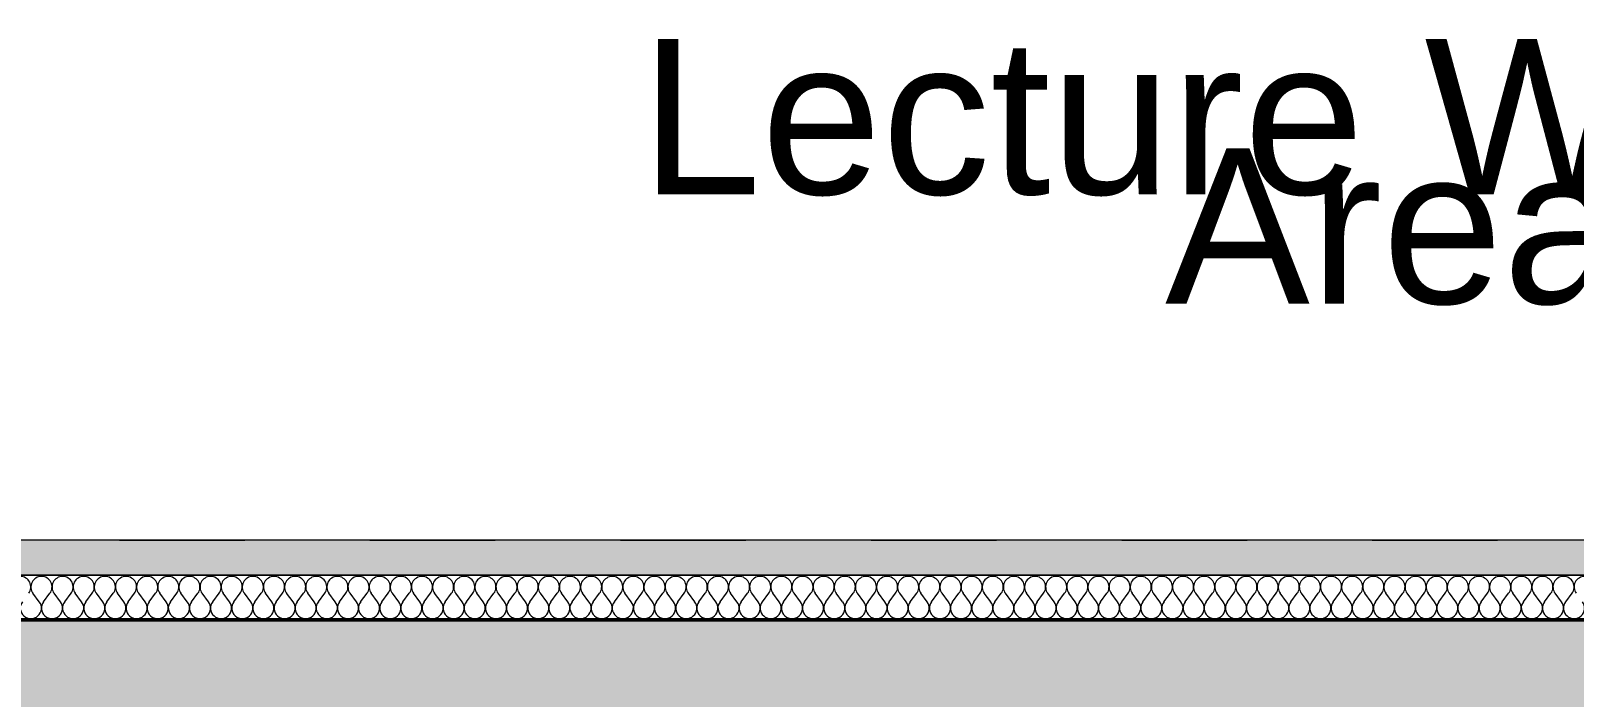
# Model space of a CAD drawing. Header units: millimetres. Extents: x -48147 to 1468943, y -496296 to 18123.
# Drawn here: x 1404650 to 1408126, y -491650 to -490147 of the extents above; entities that cross this region are included whole.
import ezdxf

# ---------------------------------------------------------------- set-up
doc = ezdxf.new("R2010")
doc.units = ezdxf.units.MM
doc.header["$MEASUREMENT"] = 0
doc.linetypes.add('Dashed', pattern=[2822.222233, 1411.111116, -1411.111116])
doc.linetypes.add('Wipeout_Contour', pattern=[1000, 0, -1000])
for name, color, linetype, lineweight, true_color in [('0_Pen_No__105', 7, 'Continuous', 15, 0xa6a6a6), ('A-230-M_FLOOR.IFC Import_Pen_No__109', 7, 'Continuous', 15, 0xa6a6a6), ('A-230-M_FLOOR.IFC Import_Pen_No__29', 7, 'Continuous', 50, 0x2a2a2a), ('New_A-20-M_Floor_Slab_Pen_No__107', 7, 'Continuous', 15, 0xa6a6a6), ('New_A-20-M_Floor_Slab_Pen_No__109', 7, 'Continuous', 15, 0xa6a6a6), ('New_A-20-M_Floor_Slab_Pen_No__162', 7, 'Continuous', 0, 0xe47200)]:
    doc.layers.add(name, color=color, linetype=linetype, lineweight=lineweight, true_color=true_color)
doc.layers.add('A-230-M_FLOOR.IFC Import', color=7, linetype='Continuous')
doc.layers.add('New_A-20-M_Floor_Slab', color=7, linetype='Continuous')
doc.layers.add('A-95-P_Text_1_50_GA_Pen_No__1', color=7, linetype='Continuous', lineweight=13)
doc.layers.add('New_A-20-M_Floor_Slab_Pen_No__1', color=7, linetype='Continuous', lineweight=13)
doc.styles.add('GENERATED_STYLE_2', font='')
doc.styles.get('GENERATED_STYLE_2').set_extended_font_data('Swis721 BT')
pattern_1 = [(0, (1411454.5, -491295.5), (0, 779.423), [48.75, -401.25]), (0, (1411679.5, -490905.8), (0, 779.423), [48.75, -401.25]), (60, (1411454.5, -491295.5), (-675, 389.71), [48.75, -401.25]), (60, (1411904.5, -491295.5), (-675, 389.71), [48.75, -401.25]), (120, (1411503.2, -491295.5), (675, 389.71), [48.75, -401.25]), (120, (1411953.2, -491295.5), (675, 389.71), [48.75, -401.25]), (0, (1411454.48, -491220.52), (0, 150), [0, -150, 0, -225]), (45, (1411529.48, -491220.52), (-106.066, 106.066), [0, -112.5, 0, -187.5])]

# ---------------------------------------------------------------- blocks, each defined once
blk = doc.blocks.new('*X445', base_point=(1411454.5, -491295.5))
at = {"layer": 'New_A-20-M_Floor_Slab_Pen_No__107', "linetype": 'Continuous'}
for p, q in [((1404669.2, -491434.5), (1404654.9, -491415.5)), ((1404678.7, -491434.5), (1404693, -491415.5)), ((1404716.8, -491434.5), (1404702.5, -491415.5)), ((1404726.3, -491434.5), (1404740.6, -491415.5)), ((1404764.4, -491434.5), (1404750.1, -491415.5)), ((1404774, -491434.5), (1404788.2, -491415.5)), ((1404812.1, -491434.5), (1404797.8, -491415.5)), ((1404821.6, -491434.5), (1404835.9, -491415.5)), ((1404859.7, -491434.5), (1404845.4, -491415.5)), ((1404869.2, -491434.5), (1404883.5, -491415.5)), ((1404907.3, -491434.5), (1404893, -491415.5)), ((1404916.8, -491434.5), (1404931.1, -491415.5)), ((1404954.9, -491434.5), (1404940.6, -491415.5)), ((1404964.4, -491434.5), (1404978.7, -491415.5)), ((1405002.5, -491434.5), (1404988.2, -491415.5)), ((1405012.1, -491434.5), (1405026.3, -491415.5)), ((1405050.1, -491434.5), (1405035.9, -491415.5)), ((1405059.7, -491434.5), (1405074, -491415.5)), ((1405097.8, -491434.5), (1405083.5, -491415.5)), ((1405107.3, -491434.5), (1405121.6, -491415.5)), ((1405145.4, -491434.5), (1405131.1, -491415.5)), ((1405154.9, -491434.5), (1405169.2, -491415.5)), ((1405193, -491434.5), (1405178.7, -491415.5)), ((1405202.5, -491434.5), (1405216.8, -491415.5)), ((1405240.6, -491434.5), (1405226.3, -491415.5)), ((1405250.1, -491434.5), (1405264.4, -491415.5)), ((1405288.2, -491434.5), (1405274, -491415.5)), ((1405297.8, -491434.5), (1405312.1, -491415.5)), ((1405335.9, -491434.5), (1405321.6, -491415.5)), ((1405345.4, -491434.5), (1405359.7, -491415.5)), ((1405383.5, -491434.5), (1405369.2, -491415.5)), ((1405393, -491434.5), (1405407.3, -491415.5)), ((1405431.1, -491434.5), (1405416.8, -491415.5)), ((1405440.6, -491434.5), (1405454.9, -491415.5)), ((1405478.7, -491434.5), (1405464.4, -491415.5)), ((1405488.2, -491434.5), (1405502.5, -491415.5)), ((1405526.3, -491434.5), (1405512.1, -491415.5)), ((1405535.9, -491434.5), (1405550.1, -491415.5)), ((1405574, -491434.5), (1405559.7, -491415.5)), ((1405583.5, -491434.5), (1405597.8, -491415.5)), ((1405621.6, -491434.5), (1405607.3, -491415.5)), ((1405631.1, -491434.5), (1405645.4, -491415.5)), ((1405669.2, -491434.5), (1405654.9, -491415.5)), ((1405678.7, -491434.5), (1405693, -491415.5)), ((1405716.8, -491434.5), (1405702.5, -491415.5)), ((1405726.3, -491434.5), (1405740.6, -491415.5)), ((1405764.4, -491434.5), (1405750.1, -491415.5)), ((1405774, -491434.5), (1405788.2, -491415.5)), ((1405812.1, -491434.5), (1405797.8, -491415.5)), ((1405821.6, -491434.5), (1405835.9, -491415.5)), ((1405859.7, -491434.5), (1405845.4, -491415.5)), ((1405869.2, -491434.5), (1405883.5, -491415.5)), ((1405907.3, -491434.5), (1405893, -491415.5)), ((1405916.8, -491434.5), (1405931.1, -491415.5)), ((1405954.9, -491434.5), (1405940.6, -491415.5)), ((1405964.4, -491434.5), (1405978.7, -491415.5)), ((1406002.5, -491434.5), (1405988.2, -491415.5)), ((1406012.1, -491434.5), (1406026.3, -491415.5)), ((1406050.1, -491434.5), (1406035.9, -491415.5)), ((1406059.7, -491434.5), (1406074, -491415.5)), ((1406097.8, -491434.5), (1406083.5, -491415.5)), ((1406107.3, -491434.5), (1406121.6, -491415.5)), ((1406145.4, -491434.5), (1406131.1, -491415.5)), ((1406154.9, -491434.5), (1406169.2, -491415.5)), ((1406193, -491434.5), (1406178.7, -491415.5)), ((1406202.5, -491434.5), (1406216.8, -491415.5)), ((1406240.6, -491434.5), (1406226.3, -491415.5)), ((1406250.1, -491434.5), (1406264.4, -491415.5)), ((1406288.2, -491434.5), (1406274, -491415.5)), ((1406297.8, -491434.5), (1406312.1, -491415.5)), ((1406335.9, -491434.5), (1406321.6, -491415.5)), ((1406345.4, -491434.5), (1406359.7, -491415.5)), ((1406383.5, -491434.5), (1406369.2, -491415.5)), ((1406393, -491434.5), (1406407.3, -491415.5)), ((1406431.1, -491434.5), (1406416.8, -491415.5)), ((1406440.6, -491434.5), (1406454.9, -491415.5)), ((1406478.7, -491434.5), (1406464.4, -491415.5)), ((1406488.2, -491434.5), (1406502.5, -491415.5)), ((1406526.3, -491434.5), (1406512.1, -491415.5)), ((1406535.9, -491434.5), (1406550.1, -491415.5)), ((1406574, -491434.5), (1406559.7, -491415.5)), ((1406583.5, -491434.5), (1406597.8, -491415.5)), ((1406621.6, -491434.5), (1406607.3, -491415.5)), ((1406631.1, -491434.5), (1406645.4, -491415.5)), ((1406669.2, -491434.5), (1406654.9, -491415.5)), ((1406678.7, -491434.5), (1406693, -491415.5)), ((1406716.8, -491434.5), (1406702.5, -491415.5)), ((1406726.3, -491434.5), (1406740.6, -491415.5)), ((1406764.4, -491434.5), (1406750.1, -491415.5)), ((1406774, -491434.5), (1406788.2, -491415.5)), ((1406812.1, -491434.5), (1406797.8, -491415.5)), ((1406821.6, -491434.5), (1406835.9, -491415.5)), ((1406859.7, -491434.5), (1406845.4, -491415.5)), ((1406869.2, -491434.5), (1406883.5, -491415.5)), ((1406907.3, -491434.5), (1406893, -491415.5)), ((1406916.8, -491434.5), (1406931.1, -491415.5)), ((1406954.9, -491434.5), (1406940.6, -491415.5)), ((1406964.4, -491434.5), (1406978.7, -491415.5)), ((1407002.5, -491434.5), (1406988.2, -491415.5)), ((1407012.1, -491434.5), (1407026.3, -491415.5)), ((1407050.1, -491434.5), (1407035.9, -491415.5)), ((1407059.7, -491434.5), (1407074, -491415.5)), ((1407097.8, -491434.5), (1407083.5, -491415.5)), ((1407107.3, -491434.5), (1407121.6, -491415.5)), ((1407145.4, -491434.5), (1407131.1, -491415.5)), ((1407154.9, -491434.5), (1407169.2, -491415.5)), ((1407193, -491434.5), (1407178.7, -491415.5)), ((1407202.5, -491434.5), (1407216.8, -491415.5)), ((1407240.6, -491434.5), (1407226.3, -491415.5)), ((1407250.1, -491434.5), (1407264.4, -491415.5)), ((1407288.2, -491434.5), (1407274, -491415.5)), ((1407297.8, -491434.5), (1407312.1, -491415.5)), ((1407335.9, -491434.5), (1407321.6, -491415.5)), ((1407345.4, -491434.5), (1407359.7, -491415.5)), ((1407383.5, -491434.5), (1407369.2, -491415.5)), ((1407393, -491434.5), (1407407.3, -491415.5)), ((1407431.1, -491434.5), (1407416.8, -491415.5)), ((1407440.6, -491434.5), (1407454.9, -491415.5)), ((1407478.7, -491434.5), (1407464.4, -491415.5)), ((1407488.2, -491434.5), (1407502.5, -491415.5)), ((1407526.3, -491434.5), (1407512.1, -491415.5)), ((1407535.9, -491434.5), (1407550.1, -491415.5)), ((1407574, -491434.5), (1407559.7, -491415.5)), ((1407583.5, -491434.5), (1407597.8, -491415.5)), ((1407621.6, -491434.5), (1407607.3, -491415.5)), ((1407631.1, -491434.5), (1407645.4, -491415.5)), ((1407669.2, -491434.5), (1407654.9, -491415.5)), ((1407678.7, -491434.5), (1407693, -491415.5)), ((1407716.8, -491434.5), (1407702.5, -491415.5)), ((1407726.3, -491434.5), (1407740.6, -491415.5)), ((1407764.4, -491434.5), (1407750.1, -491415.5)), ((1407774, -491434.5), (1407788.2, -491415.5)), ((1407812.1, -491434.5), (1407797.8, -491415.5)), ((1407821.6, -491434.5), (1407835.9, -491415.5)), ((1407859.7, -491434.5), (1407845.4, -491415.5)), ((1407869.2, -491434.5), (1407883.5, -491415.5)), ((1407907.3, -491434.5), (1407893, -491415.5)), ((1407916.8, -491434.5), (1407931.1, -491415.5)), ((1407954.9, -491434.5), (1407940.6, -491415.5)), ((1407964.4, -491434.5), (1407978.7, -491415.5)), ((1408002.5, -491434.5), (1407988.2, -491415.5)), ((1408012.1, -491434.5), (1408026.3, -491415.5)), ((1408050.1, -491434.5), (1408035.9, -491415.5)), ((1408059.7, -491434.5), (1408074, -491415.5)), ((1408097.8, -491434.5), (1408083.5, -491415.5)), ((1408107.3, -491434.5), (1408121.6, -491415.5))]:
    blk.add_line(p, q, dxfattribs=at)
for centre, start, end in [((1404626.3, -491401.2), 323.1301, 90), ((1404674, -491401.2), 90, 216.8699), ((1404674, -491401.2), 323.1301, 90), ((1404721.6, -491401.2), 90, 216.8699), ((1404721.6, -491401.2), 323.1301, 90), ((1404769.2, -491401.2), 90, 216.8699), ((1404769.2, -491401.2), 323.1301, 90), ((1404816.8, -491401.2), 90, 216.8699), ((1404816.8, -491401.2), 323.1301, 90), ((1404864.4, -491401.2), 90, 216.8699), ((1404864.4, -491401.2), 323.1301, 90), ((1404912.1, -491401.2), 90, 216.8699), ((1404912.1, -491401.2), 323.1301, 90), ((1404959.7, -491401.2), 90, 216.8699), ((1404959.7, -491401.2), 323.1301, 90), ((1405007.3, -491401.2), 90, 216.8699), ((1405007.3, -491401.2), 323.1301, 90), ((1405054.9, -491401.2), 90, 216.8699), ((1405054.9, -491401.2), 323.1301, 90), ((1405102.5, -491401.2), 90, 216.8699), ((1405102.5, -491401.2), 323.1301, 90), ((1405150.1, -491401.2), 90, 216.8699), ((1405150.1, -491401.2), 323.1301, 90), ((1405197.8, -491401.2), 90, 216.8699), ((1405197.8, -491401.2), 323.1301, 90), ((1405245.4, -491401.2), 90, 216.8699), ((1405245.4, -491401.2), 323.1301, 90), ((1405293, -491401.2), 90, 216.8699), ((1405293, -491401.2), 323.1301, 90), ((1405340.6, -491401.2), 90, 216.8699), ((1405340.6, -491401.2), 323.1301, 90), ((1405388.2, -491401.2), 90, 216.8699), ((1405388.2, -491401.2), 323.1301, 90), ((1405435.9, -491401.2), 90, 216.8699), ((1405435.9, -491401.2), 323.1301, 90), ((1405483.5, -491401.2), 90, 216.8699), ((1405483.5, -491401.2), 323.1301, 90), ((1405531.1, -491401.2), 90, 216.8699), ((1405531.1, -491401.2), 323.1301, 90), ((1405578.7, -491401.2), 90, 216.8699), ((1405578.7, -491401.2), 323.1301, 90), ((1405626.3, -491401.2), 90, 216.8699), ((1405626.3, -491401.2), 323.1301, 90), ((1405674, -491401.2), 90, 216.8699), ((1405674, -491401.2), 323.1301, 90), ((1405721.6, -491401.2), 90, 216.8699), ((1405721.6, -491401.2), 323.1301, 90), ((1405769.2, -491401.2), 90, 216.8699), ((1405769.2, -491401.2), 323.1301, 90), ((1405816.8, -491401.2), 90, 216.8699), ((1405816.8, -491401.2), 323.1301, 90), ((1405864.4, -491401.2), 90, 216.8699), ((1405864.4, -491401.2), 323.1301, 90), ((1405912.1, -491401.2), 90, 216.8699), ((1405912.1, -491401.2), 323.1301, 90), ((1405959.7, -491401.2), 90, 216.8699), ((1405959.7, -491401.2), 323.1301, 90), ((1406007.3, -491401.2), 90, 216.8699), ((1406007.3, -491401.2), 323.1301, 90), ((1406054.9, -491401.2), 90, 216.8699), ((1406054.9, -491401.2), 323.1301, 90), ((1406102.5, -491401.2), 90, 216.8699), ((1406102.5, -491401.2), 323.1301, 90), ((1406150.1, -491401.2), 90, 216.8699), ((1406150.1, -491401.2), 323.1301, 90), ((1406197.8, -491401.2), 90, 216.8699), ((1406197.8, -491401.2), 323.1301, 90), ((1406245.4, -491401.2), 90, 216.8699), ((1406245.4, -491401.2), 323.1301, 90), ((1406293, -491401.2), 90, 216.8699), ((1406293, -491401.2), 323.1301, 90), ((1406340.6, -491401.2), 90, 216.8699), ((1406340.6, -491401.2), 323.1301, 90), ((1406388.2, -491401.2), 90, 216.8699), ((1406388.2, -491401.2), 323.1301, 90), ((1406435.9, -491401.2), 90, 216.8699), ((1406435.9, -491401.2), 323.1301, 90), ((1406483.5, -491401.2), 90, 216.8699), ((1406483.5, -491401.2), 323.1301, 90), ((1406531.1, -491401.2), 90, 216.8699), ((1406531.1, -491401.2), 323.1301, 90), ((1406578.7, -491401.2), 90, 216.8699), ((1406578.7, -491401.2), 323.1301, 90), ((1406626.3, -491401.2), 90, 216.8699), ((1406626.3, -491401.2), 323.1301, 90), ((1406674, -491401.2), 90, 216.8699), ((1406674, -491401.2), 323.1301, 90), ((1406721.6, -491401.2), 90, 216.8699), ((1406721.6, -491401.2), 323.1301, 90), ((1406769.2, -491401.2), 90, 216.8699), ((1406769.2, -491401.2), 323.1301, 90), ((1406816.8, -491401.2), 90, 216.8699), ((1406816.8, -491401.2), 323.1301, 90), ((1406864.4, -491401.2), 90, 216.8699), ((1406864.4, -491401.2), 323.1301, 90), ((1406912.1, -491401.2), 90, 216.8699), ((1406912.1, -491401.2), 323.1301, 90), ((1406959.7, -491401.2), 90, 216.8699), ((1406959.7, -491401.2), 323.1301, 90), ((1407007.3, -491401.2), 90, 216.8699), ((1407007.3, -491401.2), 323.1301, 90), ((1407054.9, -491401.2), 90, 216.8699), ((1407054.9, -491401.2), 323.1301, 90), ((1407102.5, -491401.2), 90, 216.8699), ((1407102.5, -491401.2), 323.1301, 90), ((1407150.1, -491401.2), 90, 216.8699), ((1407150.1, -491401.2), 323.1301, 90), ((1407197.8, -491401.2), 90, 216.8699), ((1407197.8, -491401.2), 323.1301, 90), ((1407245.4, -491401.2), 90, 216.8699), ((1407245.4, -491401.2), 323.1301, 90), ((1407293, -491401.2), 90, 216.8699), ((1407293, -491401.2), 323.1301, 90), ((1407340.6, -491401.2), 90, 216.8699), ((1407340.6, -491401.2), 323.1301, 90), ((1407388.2, -491401.2), 90, 216.8699), ((1407388.2, -491401.2), 323.1301, 90), ((1407435.9, -491401.2), 90, 216.8699), ((1407435.9, -491401.2), 323.1301, 90), ((1407483.5, -491401.2), 90, 216.8699), ((1407483.5, -491401.2), 323.1301, 90), ((1407531.1, -491401.2), 90, 216.8699), ((1407531.1, -491401.2), 323.1301, 90), ((1407578.7, -491401.2), 90, 216.8699), ((1407578.7, -491401.2), 323.1301, 90), ((1407626.3, -491401.2), 90, 216.8699), ((1407626.3, -491401.2), 323.1301, 90), ((1407674, -491401.2), 90, 216.8699), ((1407674, -491401.2), 323.1301, 90), ((1407721.6, -491401.2), 90, 216.8699), ((1407721.6, -491401.2), 323.1301, 90), ((1407769.2, -491401.2), 90, 216.8699), ((1407769.2, -491401.2), 323.1301, 90), ((1407816.8, -491401.2), 90, 216.8699), ((1407816.8, -491401.2), 323.1301, 90), ((1407864.4, -491401.2), 90, 216.8699), ((1407864.4, -491401.2), 323.1301, 90), ((1407912.1, -491401.2), 90, 216.8699), ((1407912.1, -491401.2), 323.1301, 90), ((1407959.7, -491401.2), 90, 216.8699), ((1407959.7, -491401.2), 323.1301, 90), ((1408007.3, -491401.2), 90, 216.8699), ((1408007.3, -491401.2), 323.1301, 90), ((1408054.9, -491401.2), 90, 216.8699), ((1408054.9, -491401.2), 323.1301, 90), ((1408102.5, -491401.2), 90, 216.8699), ((1408102.5, -491401.2), 323.1301, 90), ((1408150.1, -491401.2), 90, 216.8699), ((1404650.1, -491448.8), 143.1301, 36.8699), ((1404697.8, -491448.8), 143.1301, 36.8699), ((1404745.4, -491448.8), 143.1301, 36.8699), ((1404793, -491448.8), 143.1301, 36.8699), ((1404840.6, -491448.8), 143.1301, 36.8699), ((1404888.2, -491448.8), 143.1301, 36.8699), ((1404935.9, -491448.8), 143.1301, 36.8699), ((1404983.5, -491448.8), 143.1301, 36.8699), ((1405031.1, -491448.8), 143.1301, 36.8699), ((1405078.7, -491448.8), 143.1301, 36.8699), ((1405126.3, -491448.8), 143.1301, 36.8699), ((1405174, -491448.8), 143.1301, 36.8699), ((1405221.6, -491448.8), 143.1301, 36.8699), ((1405269.2, -491448.8), 143.1301, 36.8699), ((1405316.8, -491448.8), 143.1301, 36.8699), ((1405364.4, -491448.8), 143.1301, 36.8699), ((1405412.1, -491448.8), 143.1301, 36.8699), ((1405459.7, -491448.8), 143.1301, 36.8699), ((1405507.3, -491448.8), 143.1301, 36.8699), ((1405554.9, -491448.8), 143.1301, 36.8699), ((1405602.5, -491448.8), 143.1301, 36.8699), ((1405650.1, -491448.8), 143.1301, 36.8699), ((1405697.8, -491448.8), 143.1301, 36.8699), ((1405745.4, -491448.8), 143.1301, 36.8699), ((1405793, -491448.8), 143.1301, 36.8699), ((1405840.6, -491448.8), 143.1301, 36.8699), ((1405888.2, -491448.8), 143.1301, 36.8699), ((1405935.9, -491448.8), 143.1301, 36.8699), ((1405983.5, -491448.8), 143.1301, 36.8699), ((1406031.1, -491448.8), 143.1301, 36.8699), ((1406078.7, -491448.8), 143.1301, 36.8699), ((1406126.3, -491448.8), 143.1301, 36.8699), ((1406174, -491448.8), 143.1301, 36.8699), ((1406221.6, -491448.8), 143.1301, 36.8699), ((1406269.2, -491448.8), 143.1301, 36.8699), ((1406316.8, -491448.8), 143.1301, 36.8699), ((1406364.4, -491448.8), 143.1301, 36.8699), ((1406412.1, -491448.8), 143.1301, 36.8699), ((1406459.7, -491448.8), 143.1301, 36.8699), ((1406507.3, -491448.8), 143.1301, 36.8699), ((1406554.9, -491448.8), 143.1301, 36.8699), ((1406602.5, -491448.8), 143.1301, 36.8699), ((1406650.1, -491448.8), 143.1301, 36.8699), ((1406697.8, -491448.8), 143.1301, 36.8699), ((1406745.4, -491448.8), 143.1301, 36.8699), ((1406793, -491448.8), 143.1301, 36.8699), ((1406840.6, -491448.8), 143.1301, 36.8699), ((1406888.2, -491448.8), 143.1301, 36.8699), ((1406935.9, -491448.8), 143.1301, 36.8699), ((1406983.5, -491448.8), 143.1301, 36.8699), ((1407031.1, -491448.8), 143.1301, 36.8699), ((1407078.7, -491448.8), 143.1301, 36.8699), ((1407126.3, -491448.8), 143.1301, 36.8699), ((1407174, -491448.8), 143.1301, 36.8699), ((1407221.6, -491448.8), 143.1301, 36.8699), ((1407269.2, -491448.8), 143.1301, 36.8699), ((1407316.8, -491448.8), 143.1301, 36.8699), ((1407364.4, -491448.8), 143.1301, 36.8699), ((1407412.1, -491448.8), 143.1301, 36.8699), ((1407459.7, -491448.8), 143.1301, 36.8699), ((1407507.3, -491448.8), 143.1301, 36.8699), ((1407554.9, -491448.8), 143.1301, 36.8699), ((1407602.5, -491448.8), 143.1301, 36.8699), ((1407650.1, -491448.8), 143.1301, 36.8699), ((1407697.8, -491448.8), 143.1301, 36.8699), ((1407745.4, -491448.8), 143.1301, 36.8699), ((1407793, -491448.8), 143.1301, 36.8699), ((1407840.6, -491448.8), 143.1301, 36.8699), ((1407888.2, -491448.8), 143.1301, 36.8699), ((1407935.9, -491448.8), 143.1301, 36.8699), ((1407983.5, -491448.8), 143.1301, 36.8699), ((1408031.1, -491448.8), 143.1301, 36.8699), ((1408078.7, -491448.8), 143.1301, 36.8699), ((1408126.3, -491448.8), 143.1301, 36.8699)]:
    blk.add_arc(centre, 23.8, start, end, dxfattribs=at)
blk = doc.blocks.new('Section Elem_424_1', base_point=(1411454.5, -491295.5))
at = {"color": 254, "linetype": 'Wipeout_Contour', "lineweight": 0, "ltscale": 5940006.648651222}
blk.add_wipeout([(1411568.8, -491295.5), (1391150.1, -491295.5), (1391150.1, -491374.5), (1411568.8, -491374.5)], dxfattribs=at).dxf.layer = 'New_A-20-M_Floor_Slab'
at = {"layer": 'New_A-20-M_Floor_Slab_Pen_No__109', "linetype": 'Continuous'}
h = blk.add_hatch(dxfattribs=at)
h.set_pattern_fill('Lightweight_Concrete_0001', color=256, style=0, pattern_type=2)
h.set_pattern_definition(pattern_1)
h.paths.add_polyline_path([(1411568.8, -491295.5), (1391150.1, -491295.5), (1391150.1, -491374.5), (1411568.8, -491374.5)])
at = {"layer": 'New_A-20-M_Floor_Slab_Pen_No__162', "linetype": 'Continuous'}
blk.add_hatch(color=256, dxfattribs=at).paths.add_polyline_path([(1391150.1, -491374.5), (1391150.1, -491375), (1411568.8, -491375), (1411568.8, -491374.5)])
at = {"layer": 'New_A-20-M_Floor_Slab_Pen_No__1', "linetype": 'Continuous'}
blk.add_line((1411566.1, -491295.5), (1391150.1, -491295.5), dxfattribs=at)
at = {"color": 254, "linetype": 'Wipeout_Contour', "lineweight": 0, "ltscale": 5940125.775897605}
blk.add_wipeout([(1391150.1, -491375), (1391150.1, -491475), (1411568.8, -491475), (1411568.8, -491375)], dxfattribs=at).dxf.layer = 'New_A-20-M_Floor_Slab'
at = {"layer": 'New_A-20-M_Floor_Slab_Pen_No__1', "linetype": 'Continuous'}
for p, q in [((1411568.8, -491374.5), (1391150.1, -491374.5)), ((1411568.8, -491375), (1391150.1, -491375)), ((1411568.8, -491475), (1391150.1, -491475))]:
    blk.add_line(p, q, dxfattribs=at)
at = {"layer": 'New_A-20-M_Floor_Slab'}
blk.add_blockref('*X445', (1411454.5, -491295.5), dxfattribs=at)
blk = doc.blocks.new('Section Elem_676_1', base_point=(1411454.5, -491295.5))
at = {"color": 254, "linetype": 'Wipeout_Contour', "lineweight": 0, "ltscale": 5940333.244044343}
blk.add_wipeout([(1411816.1, -491725.5), (1411816.1, -491475.5), (1390889.3, -491475.5), (1390889.3, -491725.5)], dxfattribs=at).dxf.layer = 'A-230-M_FLOOR.IFC Import'
at = {"layer": 'A-230-M_FLOOR.IFC Import_Pen_No__109', "linetype": 'Continuous'}
h = blk.add_hatch(dxfattribs=at)
h.set_pattern_fill('Lightweight_Concrete_0001', color=256, style=0, pattern_type=2)
h.set_pattern_definition(pattern_1)
h.paths.add_polyline_path([(1411816.1, -491725.5), (1411816.1, -491475.5), (1390889.3, -491475.5), (1390889.3, -491725.5)])
at = {"layer": 'A-230-M_FLOOR.IFC Import_Pen_No__29', "linetype": 'Continuous'}
blk.add_line((1411816.1, -491475.5), (1391148.8, -491475.5), dxfattribs=at)
blk = doc.blocks.new('S-34 Building Section_STORY_MARKER', base_point=(1411454.5, -491295.5))
at = {"layer": '0_Pen_No__105', "linetype": 'Dashed', "ltscale": 0.2}
blk.add_line((1387916.2, -491295.5), (1445948.4, -491295.5), dxfattribs=at)

msp = doc.modelspace()

# ---------------------------------------------------------------- block references
at = {"layer": 'New_A-20-M_Floor_Slab'}
msp.add_blockref('Section Elem_424_1', (1411454.5, -491295.5), dxfattribs=at)

# ---------------------------------------------------------------- texts
at = {"layer": 'A-95-P_Text_1_50_GA_Pen_No__1', "linetype": 'Continuous', "insert": (1407721.3, -490165.9), "char_height": 350, "width": 3896.412, "attachment_point": 2, "line_spacing_factor": 0.422416, "style": 'GENERATED_STYLE_2'}
msp.add_mtext('\\A1;{\\fSwis721 BT|b0|i0|c0|p34;Lecture Waiting\\P\\fSwis721 BT|b0|i0|c0|p34;Area}', dxfattribs=at)

# ---------------------------------------------------------------- next in the draw order: block references
at = {"layer": 'A-230-M_FLOOR.IFC Import'}
msp.add_blockref('Section Elem_676_1', (1411454.5, -491295.5), dxfattribs=at)

# ---------------------------------------------------------------- next in the draw order: block references
at = {"linetype": 'Continuous', "lineweight": 0}
msp.add_blockref('S-34 Building Section_STORY_MARKER', (1411454.5, -491295.5), dxfattribs=at)

doc.saveas('drawing.dxf')
